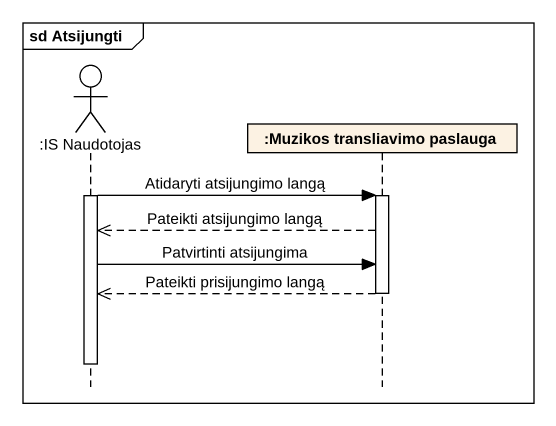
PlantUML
@startuml
mainframe sd Atsijungti
hide footbox
actor ":IS Naudotojas" as IS_Naudotojas
participant ":Muzikos transliavimo paslauga" as Muzikos_transliavimo

activate IS_Naudotojas
IS_Naudotojas -> Muzikos_transliavimo : Atidaryti atsijungimo langą
activate Muzikos_transliavimo
Muzikos_transliavimo -->> IS_Naudotojas : Pateikti atsijungimo langą
IS_Naudotojas -> Muzikos_transliavimo : Patvirtinti atsijungima
Muzikos_transliavimo -->> IS_Naudotojas : Pateikti prisijungimo langą
deactivate Muzikos_transliavimo
deactivate IS_Naudotojas
@enduml
